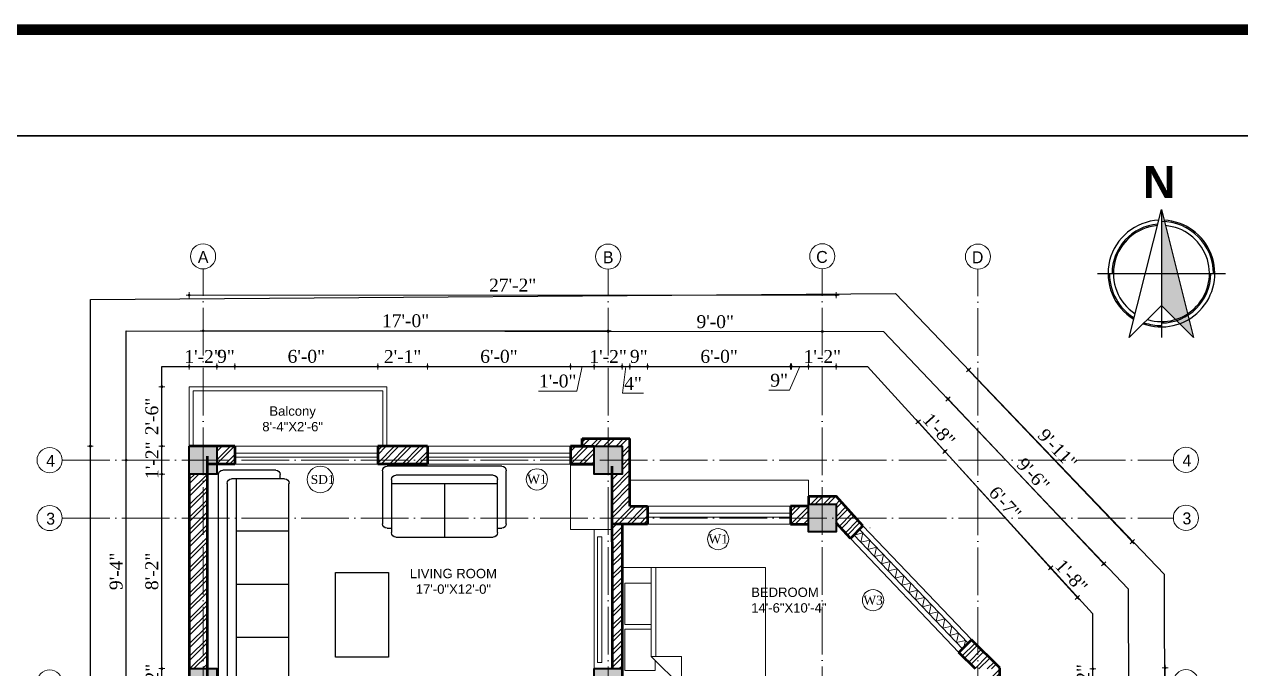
# Model space of a CAD drawing. Header units: inches. Extents: x 5914 to 162157, y -20538 to 282354.
# Drawn here: x 155164 to 155777, y -18717 to -18392 of the extents above; entities that cross this region are included whole.
import ezdxf

# ---------------------------------------------------------------- set-up
doc = ezdxf.new("R2010")
doc.units = ezdxf.units.IN
doc.header["$MEASUREMENT"] = 0
doc.header["$PDMODE"] = 99
doc.linetypes.add('ACAD_ISO04W100', pattern=[30, 24, -3, 0, -3])
for name, color, linetype, lineweight in [('CENTER  LINE RA', 10, 'ACAD_ISO04W100', 20), ('CONC. OUTLINE RA', 150, 'Continuous', 40), ('DOOR-WIN RA', 3, 'Continuous', 20), ('ELE2 RA', 130, 'Continuous', 20), ('Furniture', 22, 'Continuous', 13), ('Hatch', 254, 'Continuous', 9), ('HATCH RA', 8, 'Continuous', 5), ('Outline', 4, 'Continuous', 9), ('Text', 7, 'Continuous', 18), ('TEXTLAYER', 7, 'Continuous', 18), ('WALL RA', 42, 'Continuous', 50)]:
    doc.layers.add(name, color=color, linetype=linetype, lineweight=lineweight)
doc.layers.add('lettring', color=7, linetype='Continuous')
doc.layers.add('THIETBI', color=8, linetype='Continuous')
doc.styles.add('DIM', font='dutch.ttf')
doc.styles.add('SANSSERIFBOLD', font='SASB____.pfb', dxfattribs={"height": 0.3})
doc.styles.get("Standard").update_dxf_attribs({"font": 'arial.ttf'})
doc.styles.add('titles', font='GOTHICB.TTF')
doc.dimstyles.new('Copy of DIM 8', dxfattribs={"dimtxt": 6.5, "dimasz": 1, "dimexe": 6, "dimexo": 18, "dimgap": 1.6875, "dimtad": 1, "dimdec": 0, "dimzin": 3, "dimdsep": 46, "dimlunit": 4, "dimtxsty": 'DIM', "dimblk": 'dot 2', "dimcen": 0.09375, "dimse1": 1, "dimse2": 1, "dimclrd": 1, "dimclre": 1, "dimclrt": 256, "dimadec": 0, "dimazin": 0, "dimtfac": 0.75, "dimtdec": 0, "dimtix": 1, "dimtmove": 1, "dimatfit": 3, "dimldrblk": 'DOT', "dimfxl": 1, "dimtolj": 1, "dimtzin": 0, "dimlwd": 9, "dimlwe": 9, "dimarcsym": 0})
pattern_1 = [(45, (9477.855, -3876.767), (-3.18198052, 3.18198052), []), (45, (9479.976, -3876.767), (-3.18198052, 3.18198052), [])]
pattern_2 = [(45, (9477.855, -3872.767), (-3.18198052, 3.18198052), []), (45, (9479.976, -3872.767), (-3.18198052, 3.18198052), [])]

# ---------------------------------------------------------------- blocks, each defined once
blk = doc.blocks.new('NORTH')
for p, q in [((2672681.02, 794295.14), (2672697.21, 794359.65)), ((2672697.21, 794359.65), (2672697.15, 794295.13)), ((2672697.21, 794359.65), (2672713.28, 794295.11)), ((2672664.92, 794327.42), (2672729.44, 794327.36)), ((2672697.16, 794311.26), (2672681.02, 794295.14)), ((2672713.28, 794295.11), (2672697.16, 794311.26))]:
    blk.add_line(p, q)
for radius, start, end in [(26.89, 92.83186, 238.99107), (26.89, 250.0518, 87.06355), (26.21, 359.9477, 89.9477), (24.87, 94.25059, 179.9477), (24.2, 94.77897, 237.04395), (24.2, 253.07321, 85.11644), (26.21, 179.9477, 238.54361), (24.87, 269.9477, 359.9477), (26.21, 250.74208, 269.9477)]:
    blk.add_arc((2672697.18, 794327.39), radius, start, end)
blk.add_solid([(2672697.21, 794359.65), (2672713.28, 794295.11), (2672697.16, 794311.26)])
at = {"style": 'SANSSERIFBOLD', "width": 1}
blk.add_text('N', height=16.17, dxfattribs=at).set_placement((2672687.93, 794365.36))
blk = doc.blocks.new('COLUMN')
at = {"layer": 'CONC. OUTLINE RA', "transparency": 33554687}
h = blk.add_hatch(color=256, dxfattribs=at)
h.dxf.hatch_style = 1
h.paths.add_polyline_path([(148062.93, -13130.45), (148076.93, -13130.45), (148076.93, -13116.45), (148062.93, -13116.45)])
at = {"layer": 'CONC. OUTLINE RA'}
blk.add_lwpolyline([(148062.93, -13116.45), (148076.93, -13116.45), (148076.93, -13130.45), (148062.93, -13130.45)], close=True, dxfattribs=at)
blk = doc.blocks.new('Bed - Queen')
at = {"linetype": 'Continuous'}
for p, q in [((0, -72.00003), (0, 0)), ((0, 0), (59.99999, 0)), ((59.99999, 0), (59.99999, -72.00003)), ((7.99999, -1.2), (28.79998, -1.2)), ((7.99999, -14.4), (7.99999, -1.2)), ((28.79998, -1.2), (28.79998, -14.4)), ((31.19999, -1.2), (51.99999, -1.2)), ((31.19999, -14.4), (31.19999, -1.2)), ((51.99999, -1.2), (51.99999, -16.4)), ((0, -14.4), (44.8, -14.4)), ((44.8, -16.8), (0, -16.8)), ((59.99999, -29.6), (44.8, -14.4)), ((44.8, -14.4), (44.8, -29.6)), ((51.99999, -16.4), (46.79936, -16.4)), ((44.8, -29.6), (59.99999, -29.6)), ((59.99999, -72.00003), (0, -72.00003))]:
    blk.add_line(p, q, dxfattribs=at)
blk = doc.blocks.new('dot1')
at = {"layer": 'Hatch'}
h = blk.add_hatch(color=256, dxfattribs=at)
edge = h.paths.add_edge_path()
edge.add_arc((0, 0), 1, 0, 360)
for p, q in [((3, 0), (-3, 0)), ((0, 3), (0, -3))]:
    blk.add_line(p, q, dxfattribs=at)
blk.add_circle((0, 0), 1, dxfattribs=at)
blk = doc.blocks.new('dot 2')
at = {"layer": 'Hatch', "xscale": 0.5, "yscale": 0.5, "zscale": 0.5}
blk.add_blockref('dot1', (0, 0), dxfattribs=at)
blk = doc.blocks.new('*D707')
at = {"layer": 'Defpoints', "color": 0, "transparency": 16777216}
for p in [(159193.04, -18564.47), (159179.04, -18604.7), (159193.04, -18604.7)]:
    blk.add_point(p, dxfattribs=at)
at = {"layer": 'lettring', "color": 1, "lineweight": 9, "transparency": 16777216}
for p, q in [((159178.04, -18564.47), (159177.04, -18564.47)), ((159179.04, -18564.47), (159193.04, -18564.47)), ((159194.04, -18564.47), (159195.04, -18564.47))]:
    blk.add_line(p, q, dxfattribs=at)
blk.add_blockref('dot 2', (159179.04, -18564.47), dxfattribs=at)
at = {"layer": 'lettring', "color": 1, "lineweight": 9, "transparency": 16777216, "rotation": 180}
blk.add_blockref('dot 2', (159193.04, -18564.47), dxfattribs=at)
at = {"layer": 'lettring', "transparency": 16777216, "insert": (159186.04, -18559.51), "char_height": 6.5, "attachment_point": 5, "style": 'DIM'}
blk.add_mtext('\\A1;1\'-2"', dxfattribs=at)
blk = doc.blocks.new('_Dot')
at = {"color": 0, "linetype": 'ByBlock', "lineweight": -2}
blk.add_line((-0.5, 0), (-1, 0), dxfattribs=at)
at = {"color": 0, "linetype": 'ByBlock', "const_width": 0.5}
blk.add_lwpolyline([(-0.25, 0, 1), (0.25, 0, 1)], format="xyb", close=True, dxfattribs=at)
blk = doc.blocks.new('*D708')
at = {"layer": 'Defpoints', "color": 0, "transparency": 16777216}
for p in [(159202.04, -18564.47), (159193.04, -18604.7), (159202.04, -18604.7)]:
    blk.add_point(p, dxfattribs=at)
at = {"layer": 'lettring', "color": 1, "lineweight": 9, "transparency": 16777216}
for p, q in [((159192.04, -18564.47), (159191.04, -18564.47)), ((159193.04, -18564.47), (159202.04, -18564.47)), ((159203.04, -18564.47), (159204.04, -18564.47))]:
    blk.add_line(p, q, dxfattribs=at)
blk.add_blockref('dot 2', (159193.04, -18564.47), dxfattribs=at)
at = {"layer": 'lettring', "color": 1, "lineweight": 9, "transparency": 16777216, "rotation": 180}
blk.add_blockref('dot 2', (159202.04, -18564.47), dxfattribs=at)
at = {"layer": 'lettring', "transparency": 16777216, "insert": (159197.54, -18559.47), "char_height": 6.5, "attachment_point": 5, "style": 'DIM'}
blk.add_mtext('\\A1;9"', dxfattribs=at)
blk = doc.blocks.new('*D709')
at = {"layer": 'Defpoints', "color": 0, "transparency": 16777216}
for p in [(159274.04, -18564.47), (159202.04, -18604.7), (159274.04, -18604.7)]:
    blk.add_point(p, dxfattribs=at)
at = {"layer": 'lettring', "color": 1, "lineweight": 9, "transparency": 16777216}
blk.add_line((159203.04, -18564.47), (159273.04, -18564.47), dxfattribs=at)
at = {"layer": 'lettring', "color": 1, "lineweight": 9, "transparency": 16777216, "rotation": 180}
blk.add_blockref('dot 2', (159202.04, -18564.47), dxfattribs=at)
at = {"layer": 'lettring', "color": 1, "lineweight": 9, "transparency": 16777216}
blk.add_blockref('dot 2', (159274.04, -18564.47), dxfattribs=at)
at = {"layer": 'lettring', "transparency": 16777216, "insert": (159238.04, -18559.47), "char_height": 6.5, "attachment_point": 5, "style": 'DIM'}
blk.add_mtext('\\A1;6\'-0"', dxfattribs=at)
blk = doc.blocks.new('*D711')
at = {"layer": 'Defpoints', "color": 0, "transparency": 16777216}
for p in [(159371.08, -18564.47), (159299.08, -18604.7), (159371.08, -18604.7)]:
    blk.add_point(p, dxfattribs=at)
at = {"layer": 'lettring', "color": 1, "lineweight": 9, "transparency": 16777216}
blk.add_line((159300.08, -18564.47), (159370.08, -18564.47), dxfattribs=at)
at = {"layer": 'lettring', "color": 1, "lineweight": 9, "transparency": 16777216, "rotation": 180}
blk.add_blockref('dot 2', (159299.08, -18564.47), dxfattribs=at)
at = {"layer": 'lettring', "color": 1, "lineweight": 9, "transparency": 16777216}
blk.add_blockref('dot 2', (159371.08, -18564.47), dxfattribs=at)
at = {"layer": 'lettring', "transparency": 16777216, "insert": (159335.08, -18559.47), "char_height": 6.5, "attachment_point": 5, "style": 'DIM'}
blk.add_mtext('\\A1;6\'-0"', dxfattribs=at)
blk = doc.blocks.new('nbc')
at = {"layer": 'CENTER  LINE RA', "linetype": 'ACAD_ISO04W100'}
for p, q in [((157544.19, -18980.32), (157544.19, -18515.32)), ((157748.23, -18980.32), (157748.23, -18515.46)), ((157856.14, -18980.29), (157856.14, -18515.29)), ((157934.54, -18980.46), (157934.54, -18515.46)), ((157473.24, -18611.56), (158032.97, -18611.56)), ((157473.24, -18640.7), (158032.97, -18640.7)), ((157473.24, -18723.5), (158032.97, -18723.5)), ((157473.24, -18889.2), (158032.97, -18889.2)), ((158045.65, -18889.2), (158045.65, -18889.2))]:
    blk.add_line(p, q, dxfattribs=at)
at = {"layer": 'Text'}
for centre in [(157544.19, -18508.98), (157544.19, -18508.98), (157544.19, -18508.98), (157748.23, -18509.12), (157748.23, -18509.12), (157748.23, -18509.12), (157856.14, -18508.94), (157856.14, -18508.94), (157856.14, -18508.94), (157934.54, -18509.12), (157934.54, -18509.12), (157934.54, -18509.12), (157466.9, -18611.56), (157466.89, -18611.56), (157466.9, -18611.56), (158039.31, -18611.43), (158039.31, -18611.43), (158039.31, -18611.43), (157466.9, -18640.7), (157466.89, -18640.7), (157466.9, -18640.7), (158039.31, -18640.57), (158039.31, -18640.57), (158039.31, -18640.57), (157466.9, -18723.5), (157466.89, -18723.5), (157466.9, -18723.5), (158039.31, -18723.37), (158039.31, -18723.37), (158039.31, -18723.37), (157466.9, -18889.2), (157466.89, -18889.2), (157466.9, -18889.2), (158039.31, -18889.07), (158039.31, -18889.07), (158039.31, -18889.07), (157544.19, -18986.67), (157544.19, -18986.67), (157544.19, -18986.67), (157748.23, -18986.67), (157748.23, -18986.67), (157748.23, -18986.67), (157856.14, -18986.64), (157856.14, -18986.64), (157856.14, -18986.64), (157934.54, -18986.81), (157934.54, -18986.81), (157934.54, -18986.81)]:
    blk.add_circle(centre, 6.34, dxfattribs=at)
at = {"layer": 'Text', "char_height": 6, "width": 68.6783, "attachment_point": 3, "rotation": 0.00351, "style": 'titles'}
for s, insert in [('{\\fStylus BT|b0|i0|c0|p34;A}', (157546.91, -18506.3)), ('{\\fStylus BT|b0|i0|c0|p34;B}', (157750.95, -18506.44)), ('{\\fStylus BT|b0|i0|c0|p34;C}', (157858.86, -18506.27)), ('{\\fStylus BT|b0|i0|c0|p34;D}', (157937.27, -18506.44)), ('{\\fStylus BT|b0|i0|c0|p34;4}', (157469.62, -18608.89)), ('{\\fStylus BT|b0|i0|c0|p34;4}', (158042.03, -18608.75)), ('{\\fStylus BT|b0|i0|c0|p34;3}', (157469.62, -18638.03)), ('{\\fStylus BT|b0|i0|c0|p34;3}', (158042.03, -18637.89)), ('{\\fStylus BT|b0|i0|c0|p34;2}', (157469.62, -18720.82)), ('{\\fStylus BT|b0|i0|c0|p34;2}', (158042.03, -18720.69)), ('{\\fStylus BT|b0|i0|c0|p34;1}', (157466.85, -18886.48)), ('{\\fStylus BT|b0|i0|c0|p34;1}', (158039.38, -18886.26)), ('{\\fStylus BT|b0|i0|c0|p34;A}', (157546.91, -18983.99)), ('{\\fStylus BT|b0|i0|c0|p34;B}', (157750.95, -18983.99)), ('{\\fStylus BT|b0|i0|c0|p34;C}', (157858.86, -18983.96)), ('{\\fStylus BT|b0|i0|c0|p34;D}', (157937.26, -18984.13))]:
    blk.add_mtext(s, dxfattribs=dict(at, insert=insert))
blk = doc.blocks.new('*D712')
at = {"layer": 'Defpoints', "color": 0, "transparency": 16777216}
for p in [(159383.08, -18564.47), (159371.08, -18604.7), (159383.08, -18604.7)]:
    blk.add_point(p, dxfattribs=at)
at = {"layer": 'lettring', "color": 1, "lineweight": 9, "transparency": 16777216}
for p, q in [((159372.08, -18564.47), (159382.08, -18564.47)), ((159377.08, -18564.47), (159374.3, -18576.91)), ((159374.3, -18576.91), (159355.08, -18576.91))]:
    blk.add_line(p, q, dxfattribs=at)
at = {"layer": 'lettring', "color": 1, "lineweight": 9, "transparency": 16777216, "rotation": 180}
blk.add_blockref('dot 2', (159371.08, -18564.47), dxfattribs=at)
at = {"layer": 'lettring', "color": 1, "lineweight": 9, "transparency": 16777216}
blk.add_blockref('dot 2', (159383.08, -18564.47), dxfattribs=at)
at = {"layer": 'lettring', "transparency": 16777216, "insert": (159364.69, -18571.88), "char_height": 6.5, "attachment_point": 5, "style": 'DIM'}
blk.add_mtext('\\A1;1\'-0"', dxfattribs=at)
blk = doc.blocks.new('*D713')
at = {"layer": 'Defpoints', "color": 0, "transparency": 16777216}
for p in [(159397.08, -18564.47), (159383.08, -18604.7), (159397.08, -18604.69)]:
    blk.add_point(p, dxfattribs=at)
at = {"layer": 'lettring', "color": 1, "lineweight": 9, "transparency": 16777216}
for p, q in [((159382.08, -18564.47), (159381.08, -18564.47)), ((159383.08, -18564.47), (159397.08, -18564.47)), ((159398.08, -18564.47), (159399.08, -18564.47))]:
    blk.add_line(p, q, dxfattribs=at)
blk.add_blockref('dot 2', (159383.08, -18564.47), dxfattribs=at)
at = {"layer": 'lettring', "color": 1, "lineweight": 9, "transparency": 16777216, "rotation": 180}
blk.add_blockref('dot 2', (159397.08, -18564.47), dxfattribs=at)
at = {"layer": 'lettring', "transparency": 16777216, "insert": (159390.08, -18559.51), "char_height": 6.5, "attachment_point": 5, "style": 'DIM'}
blk.add_mtext('\\A1;1\'-2"', dxfattribs=at)
blk = doc.blocks.new('*D714')
at = {"layer": 'Defpoints', "color": 0, "transparency": 16777216}
for p in [(159401.08, -18564.47), (159401.08, -18600.86), (159397.08, -18604.69)]:
    blk.add_point(p, dxfattribs=at)
at = {"layer": 'lettring', "color": 1, "lineweight": 9, "transparency": 16777216}
for p, q in [((159396.08, -18564.47), (159395.08, -18564.47)), ((159397.08, -18564.47), (159401.08, -18564.47)), ((159397.08, -18564.47), (159401.08, -18564.47)), ((159399.08, -18564.47), (159397.39, -18577.97)), ((159402.08, -18564.47), (159403.08, -18564.47)), ((159397.39, -18577.97), (159407.86, -18577.97))]:
    blk.add_line(p, q, dxfattribs=at)
blk.add_blockref('dot 2', (159397.08, -18564.47), dxfattribs=at)
at = {"layer": 'lettring', "color": 1, "lineweight": 9, "transparency": 16777216, "rotation": 180}
blk.add_blockref('dot 2', (159401.08, -18564.47), dxfattribs=at)
at = {"layer": 'lettring', "transparency": 16777216, "insert": (159402.62, -18573.03), "char_height": 6.5, "attachment_point": 5, "style": 'DIM'}
blk.add_mtext('\\A1;4"', dxfattribs=at)
blk = doc.blocks.new('*D715')
at = {"layer": 'Defpoints', "color": 0, "transparency": 16777216}
for p in [(159409.99, -18564.47), (159401.08, -18600.86), (159409.99, -18634.84)]:
    blk.add_point(p, dxfattribs=at)
at = {"layer": 'lettring', "color": 1, "lineweight": 9, "transparency": 16777216}
for p, q in [((159400.08, -18564.47), (159399.08, -18564.47)), ((159401.08, -18564.47), (159409.99, -18564.47)), ((159410.99, -18564.47), (159411.99, -18564.47))]:
    blk.add_line(p, q, dxfattribs=at)
blk.add_blockref('dot 2', (159401.08, -18564.47), dxfattribs=at)
at = {"layer": 'lettring', "color": 1, "lineweight": 9, "transparency": 16777216, "rotation": 180}
blk.add_blockref('dot 2', (159409.99, -18564.47), dxfattribs=at)
at = {"layer": 'lettring', "transparency": 16777216, "insert": (159405.53, -18559.47), "char_height": 6.5, "attachment_point": 5, "style": 'DIM'}
blk.add_mtext('\\A1;9"', dxfattribs=at)
blk = doc.blocks.new('*D864')
at = {"layer": 'Defpoints', "color": 0, "transparency": 16777216}
for p in [(159481.99, -18564.47), (159409.99, -18634.84), (159481.99, -18634.84)]:
    blk.add_point(p, dxfattribs=at)
at = {"layer": 'lettring', "color": 1, "lineweight": 9, "transparency": 16777216}
blk.add_line((159410.99, -18564.47), (159480.99, -18564.47), dxfattribs=at)
at = {"layer": 'lettring', "color": 1, "lineweight": 9, "transparency": 16777216, "rotation": 180}
blk.add_blockref('dot 2', (159409.99, -18564.47), dxfattribs=at)
at = {"layer": 'lettring', "color": 1, "lineweight": 9, "transparency": 16777216}
blk.add_blockref('dot 2', (159481.99, -18564.47), dxfattribs=at)
at = {"layer": 'lettring', "transparency": 16777216, "insert": (159445.99, -18559.47), "char_height": 6.5, "attachment_point": 5, "style": 'DIM'}
blk.add_mtext('\\A1;6\'-0"', dxfattribs=at)
blk = doc.blocks.new('*D860')
at = {"layer": 'Defpoints', "color": 0, "transparency": 16777216}
for p in [(159490.99, -18564.55), (159482.49, -18635.95), (159490.99, -18634.92)]:
    blk.add_point(p, dxfattribs=at)
at = {"layer": 'lettring', "color": 1, "lineweight": 9, "transparency": 16777216}
for p, q in [((159486.74, -18564.55), (159481.43, -18576.49)), ((159483.49, -18564.55), (159489.99, -18564.55)), ((159481.43, -18576.49), (159471.08, -18576.49))]:
    blk.add_line(p, q, dxfattribs=at)
at = {"layer": 'lettring', "color": 1, "lineweight": 9, "transparency": 16777216, "rotation": 180}
blk.add_blockref('dot 2', (159482.49, -18564.55), dxfattribs=at)
at = {"layer": 'lettring', "color": 1, "lineweight": 9, "transparency": 16777216}
blk.add_blockref('dot 2', (159490.99, -18564.55), dxfattribs=at)
at = {"layer": 'lettring', "transparency": 16777216, "insert": (159476.25, -18571.49), "char_height": 6.5, "attachment_point": 5, "style": 'DIM'}
blk.add_mtext('\\A1;9"', dxfattribs=at)
blk = doc.blocks.new('*D716')
at = {"layer": 'Defpoints', "color": 0, "transparency": 16777216}
for p in [(159504.99, -18564.47), (159490.99, -18633.81), (159504.99, -18633.81)]:
    blk.add_point(p, dxfattribs=at)
at = {"layer": 'lettring', "color": 1, "lineweight": 9, "transparency": 16777216}
for p, q in [((159489.99, -18564.47), (159488.99, -18564.47)), ((159490.99, -18564.47), (159504.99, -18564.47)), ((159505.99, -18564.47), (159506.99, -18564.47))]:
    blk.add_line(p, q, dxfattribs=at)
blk.add_blockref('dot 2', (159490.99, -18564.47), dxfattribs=at)
at = {"layer": 'lettring', "color": 1, "lineweight": 9, "transparency": 16777216, "rotation": 180}
blk.add_blockref('dot 2', (159504.99, -18564.47), dxfattribs=at)
at = {"layer": 'lettring', "transparency": 16777216, "insert": (159497.99, -18559.51), "char_height": 6.5, "attachment_point": 5, "style": 'DIM'}
blk.add_mtext('\\A1;1\'-2"', dxfattribs=at)
blk = doc.blocks.new('*D865')
at = {"layer": 'Defpoints', "color": 0, "transparency": 16777216}
for p in [(159390.08, -18546.57), (159186.04, -18611.67), (159390.08, -18611.67)]:
    blk.add_point(p, dxfattribs=at)
at = {"layer": 'lettring', "color": 1, "lineweight": 9, "transparency": 16777216}
blk.add_line((159187.04, -18546.57), (159389.08, -18546.57), dxfattribs=at)
at = {"layer": 'lettring', "color": 1, "lineweight": 9, "transparency": 16777216, "rotation": 180}
blk.add_blockref('dot 2', (159186.04, -18546.57), dxfattribs=at)
at = {"layer": 'lettring', "color": 1, "lineweight": 9, "transparency": 16777216}
blk.add_blockref('dot 2', (159390.08, -18546.57), dxfattribs=at)
at = {"layer": 'lettring', "transparency": 16777216, "insert": (159288.06, -18541.55), "char_height": 6.5, "attachment_point": 5, "style": 'DIM'}
blk.add_mtext('\\A1;17\'-0"', dxfattribs=at)
blk = doc.blocks.new('*D717')
at = {"layer": 'Defpoints', "color": 0, "transparency": 16777216}
for p in [(159179.04, -18528.57), (159179.04, -18629.81), (159504.99, -18629.81)]:
    blk.add_point(p, dxfattribs=at)
at = {"layer": 'lettring', "color": 1, "lineweight": 9, "transparency": 16777216}
blk.add_line((159503.99, -18528.57), (159180.04, -18528.57), dxfattribs=at)
at = {"layer": 'lettring', "color": 1, "lineweight": 9, "transparency": 16777216, "rotation": 180}
blk.add_blockref('dot 2', (159179.04, -18528.57), dxfattribs=at)
at = {"layer": 'lettring', "color": 1, "lineweight": 9, "transparency": 16777216}
blk.add_blockref('dot 2', (159504.99, -18528.57), dxfattribs=at)
at = {"layer": 'lettring', "transparency": 16777216, "insert": (159342.01, -18523.57), "char_height": 6.5, "attachment_point": 5, "style": 'DIM'}
blk.add_mtext('\\A1;27\'-2"', dxfattribs=at)
blk = doc.blocks.new('*D718')
at = {"layer": 'Defpoints', "color": 0, "transparency": 16777216}
for p in [(159559.77, -18607.25), (159504.99, -18629.81), (159518.47, -18644.69)]:
    blk.add_point(p, dxfattribs=at)
at = {"layer": 'lettring', "color": 1, "lineweight": 9, "transparency": 16777216}
blk.add_line((159546.96, -18593.12), (159559.1, -18606.51), dxfattribs=at)
for p, rotation in [((159546.29, -18592.38), 132.1864130541454), ((159559.77, -18607.25), 312.1864130541455)]:
    blk.add_blockref('dot 2', p, dxfattribs=dict(at, rotation=rotation))
at = {"layer": 'lettring', "transparency": 16777216, "insert": (159556.76, -18596.44), "char_height": 6.5, "attachment_point": 5, "rotation": 312.18641, "style": 'DIM'}
blk.add_mtext('\\A1;1\'-8"', dxfattribs=at)
blk = doc.blocks.new('*D719')
at = {"layer": 'Defpoints', "color": 0, "transparency": 16777216}
for p in [(159518.47, -18644.69), (159612.98, -18665.96), (159573.09, -18702.12)]:
    blk.add_point(p, dxfattribs=at)
at = {"layer": 'lettring', "color": 1, "lineweight": 9, "transparency": 16777216}
blk.add_line((159560.44, -18607.99), (159612.31, -18665.22), dxfattribs=at)
for p, rotation in [((159559.77, -18607.25), 132.1864130541455), ((159612.98, -18665.96), 312.1864130541455)]:
    blk.add_blockref('dot 2', p, dxfattribs=dict(at, rotation=rotation))
at = {"layer": 'lettring', "transparency": 16777216, "insert": (159590.08, -18633.25), "char_height": 6.5, "attachment_point": 5, "rotation": 312.18641, "style": 'DIM'}
blk.add_mtext('\\A1;6\'-7"', dxfattribs=at)
blk = doc.blocks.new('*D720')
at = {"layer": 'Defpoints', "color": 0, "transparency": 16777216}
for p in [(159626.48, -18680.86), (159573.09, -18702.12), (159587.39, -18716.28)]:
    blk.add_point(p, dxfattribs=at)
at = {"layer": 'lettring', "color": 1, "lineweight": 9, "transparency": 16777216}
blk.add_line((159613.65, -18666.7), (159625.81, -18680.12), dxfattribs=at)
for p, rotation in [((159612.98, -18665.96), 132.1864130541455), ((159626.48, -18680.86), 312.1864130541455)]:
    blk.add_blockref('dot 2', p, dxfattribs=dict(at, rotation=rotation))
at = {"layer": 'lettring', "transparency": 16777216, "insert": (159623.46, -18670.03), "char_height": 6.5, "attachment_point": 5, "rotation": 312.18641, "style": 'DIM'}
blk.add_mtext('\\A1;1\'-8"', dxfattribs=at)
blk = doc.blocks.new('*D721')
at = {"layer": 'Defpoints', "color": 0, "transparency": 16777216}
for p in [(159497.99, -18640.81), (159639.78, -18663.87), (159576.39, -18723.78)]:
    blk.add_point(p, dxfattribs=at)
at = {"layer": 'lettring', "color": 1, "lineweight": 9, "transparency": 16777216}
blk.add_line((159562.06, -18581.63), (159639.1, -18663.15), dxfattribs=at)
for p, rotation in [((159561.38, -18580.9), 133.3803071193786), ((159639.78, -18663.87), 313.3803071193786)]:
    blk.add_blockref('dot 2', p, dxfattribs=dict(at, rotation=rotation))
at = {"layer": 'lettring', "transparency": 16777216, "insert": (159604.22, -18618.95), "char_height": 6.5, "attachment_point": 5, "rotation": 313.38031, "style": 'DIM'}
blk.add_mtext('\\A1;9\'-6"', dxfattribs=at)
blk = doc.blocks.new('*D861')
at = {"layer": 'Defpoints', "color": 0, "transparency": 16777216}
for p in [(159504.99, -18629.81), (159654.09, -18652.73), (159587.39, -18716.28)]:
    blk.add_point(p, dxfattribs=at)
at = {"layer": 'lettring', "color": 1, "lineweight": 9, "transparency": 16777216}
blk.add_line((159572.37, -18566.98), (159653.4, -18652.01), dxfattribs=at)
for p, rotation in [((159571.68, -18566.25), 133.6193802192324), ((159654.09, -18652.73), 313.6193802192324)]:
    blk.add_blockref('dot 2', p, dxfattribs=dict(at, rotation=rotation))
at = {"layer": 'lettring', "transparency": 16777216, "insert": (159616.52, -18606.03), "char_height": 6.5, "attachment_point": 5, "rotation": 313.61938, "style": 'DIM'}
blk.add_mtext('\\A1;9\'-11"', dxfattribs=at)
blk = doc.blocks.new('*D722')
at = {"layer": 'Defpoints', "color": 0, "transparency": 16777216}
for p in [(159583.39, -18716.78), (159583.39, -18730.78), (159634.28, -18730.78)]:
    blk.add_point(p, dxfattribs=at)
at = {"layer": 'lettring', "color": 1, "lineweight": 9, "transparency": 16777216}
for p, q in [((159634.28, -18715.78), (159634.28, -18714.78)), ((159634.28, -18716.78), (159634.28, -18730.78)), ((159634.28, -18731.78), (159634.28, -18732.78))]:
    blk.add_line(p, q, dxfattribs=at)
for p, rotation in [((159634.28, -18716.78), 270), ((159634.28, -18730.78), 90)]:
    blk.add_blockref('dot 2', p, dxfattribs=dict(at, rotation=rotation))
at = {"layer": 'lettring', "transparency": 16777216, "insert": (159629.32, -18723.78), "char_height": 6.5, "attachment_point": 5, "rotation": 90, "style": 'DIM'}
blk.add_mtext('\\A1;1\'-2"', dxfattribs=at)
blk = doc.blocks.new('*D730')
at = {"layer": 'Defpoints', "color": 0, "transparency": 16777216}
for p in [(159587.39, -18716.28), (159587.39, -18896.35), (159670.73, -18896.35)]:
    blk.add_point(p, dxfattribs=at)
at = {"layer": 'lettring', "color": 1, "lineweight": 9, "transparency": 16777216}
blk.add_line((159670.73, -18717.28), (159670.73, -18895.35), dxfattribs=at)
for p, rotation in [((159670.73, -18716.28), 90), ((159670.73, -18896.35), 270)]:
    blk.add_blockref('dot 2', p, dxfattribs=dict(at, rotation=rotation))
at = {"layer": 'lettring', "transparency": 16777216, "insert": (159665.66, -18806.32), "char_height": 6.5, "attachment_point": 5, "rotation": 90, "style": 'DIM'}
blk.add_mtext('\\A1;15\'-0"', dxfattribs=at)
blk = doc.blocks.new('*D867')
at = {"layer": 'Defpoints', "color": 0, "transparency": 16777216}
for p in [(159201.25, -18574.7), (159165.25, -18604.7), (159201.25, -18604.7)]:
    blk.add_point(p, dxfattribs=at)
at = {"layer": 'lettring', "color": 1, "lineweight": 9, "transparency": 16777216}
blk.add_line((159165.25, -18575.7), (159165.25, -18603.7), dxfattribs=at)
for p, rotation in [((159165.25, -18574.7), 90), ((159165.25, -18604.7), 270)]:
    blk.add_blockref('dot 2', p, dxfattribs=dict(at, rotation=rotation))
at = {"layer": 'lettring', "transparency": 16777216, "insert": (159160.25, -18589.7), "char_height": 6.5, "attachment_point": 5, "rotation": 90, "style": 'DIM'}
blk.add_mtext('\\A1;2\'-6"', dxfattribs=at)
blk = doc.blocks.new('*D868')
at = {"layer": 'Defpoints', "color": 0, "transparency": 16777216}
for p in [(159201.25, -18604.7), (159165.25, -18618.7), (159201.25, -18618.7)]:
    blk.add_point(p, dxfattribs=at)
at = {"layer": 'lettring', "color": 1, "lineweight": 9, "transparency": 16777216}
for p, q in [((159165.25, -18603.7), (159165.25, -18602.7)), ((159165.25, -18604.7), (159165.25, -18618.7)), ((159165.25, -18619.7), (159165.25, -18620.7))]:
    blk.add_line(p, q, dxfattribs=at)
for p, rotation in [((159165.25, -18604.7), 270), ((159165.25, -18618.7), 90)]:
    blk.add_blockref('dot 2', p, dxfattribs=dict(at, rotation=rotation))
at = {"layer": 'lettring', "transparency": 16777216, "insert": (159160.29, -18611.7), "char_height": 6.5, "attachment_point": 5, "rotation": 90, "style": 'DIM'}
blk.add_mtext('\\A1;1\'-2"', dxfattribs=at)
blk = doc.blocks.new('*D869')
at = {"layer": 'Defpoints', "color": 0, "transparency": 16777216}
for p in [(159201.25, -18618.7), (159165.25, -18716.64), (159201.25, -18716.64)]:
    blk.add_point(p, dxfattribs=at)
at = {"layer": 'lettring', "color": 1, "lineweight": 9, "transparency": 16777216}
blk.add_line((159165.25, -18619.7), (159165.25, -18715.64), dxfattribs=at)
for p, rotation in [((159165.25, -18618.7), 90), ((159165.25, -18716.64), 270)]:
    blk.add_blockref('dot 2', p, dxfattribs=dict(at, rotation=rotation))
at = {"layer": 'lettring', "transparency": 16777216, "insert": (159160.24, -18667.67), "char_height": 6.5, "attachment_point": 5, "rotation": 90, "style": 'DIM'}
blk.add_mtext('\\A1;8\'-2"', dxfattribs=at)
blk = doc.blocks.new('*D870')
at = {"layer": 'Defpoints', "color": 0, "transparency": 16777216}
for p in [(159201.25, -18716.64), (159165.25, -18730.64), (159201.25, -18730.64)]:
    blk.add_point(p, dxfattribs=at)
at = {"layer": 'lettring', "color": 1, "lineweight": 9, "transparency": 16777216}
for p, q in [((159165.25, -18715.64), (159165.25, -18714.64)), ((159165.25, -18716.64), (159165.25, -18730.64)), ((159165.25, -18731.64), (159165.25, -18732.64))]:
    blk.add_line(p, q, dxfattribs=at)
for p, rotation in [((159165.25, -18716.64), 270), ((159165.25, -18730.64), 90)]:
    blk.add_blockref('dot 2', p, dxfattribs=dict(at, rotation=rotation))
at = {"layer": 'lettring', "transparency": 16777216, "insert": (159160.29, -18723.64), "char_height": 6.5, "attachment_point": 5, "rotation": 90, "style": 'DIM'}
blk.add_mtext('\\A1;1\'-2"', dxfattribs=at)
blk = doc.blocks.new('*D874')
at = {"layer": 'Defpoints', "color": 0, "transparency": 16777216}
for p in [(159147.25, -18611.67), (159208.25, -18611.67), (159208.25, -18723.64)]:
    blk.add_point(p, dxfattribs=at)
at = {"layer": 'lettring', "color": 1, "lineweight": 9, "transparency": 16777216}
blk.add_line((159147.25, -18722.64), (159147.25, -18612.67), dxfattribs=at)
for p, rotation in [((159147.25, -18611.67), 89.99950363250443), ((159147.25, -18723.64), 269.9995036325044)]:
    blk.add_blockref('dot 2', p, dxfattribs=dict(at, rotation=rotation))
at = {"layer": 'lettring', "transparency": 16777216, "insert": (159142.25, -18667.65), "char_height": 6.5, "attachment_point": 5, "rotation": 89.9995, "style": 'DIM'}
blk.add_mtext('\\A1;9\'-4"', dxfattribs=at)
blk = doc.blocks.new('*D862')
at = {"layer": 'Defpoints', "color": 0, "transparency": 16777216}
for p in [(159201.25, -18604.7), (159129.25, -18896.34), (159201.25, -18896.34)]:
    blk.add_point(p, dxfattribs=at)
at = {"layer": 'lettring', "color": 1, "lineweight": 9, "transparency": 16777216}
blk.add_line((159129.25, -18605.7), (159129.25, -18895.34), dxfattribs=at)
for p, rotation in [((159129.25, -18604.7), 90), ((159129.25, -18896.34), 270)]:
    blk.add_blockref('dot 2', p, dxfattribs=dict(at, rotation=rotation))
at = {"layer": 'lettring', "transparency": 16777216, "insert": (159124.31, -18750.52), "char_height": 6.5, "attachment_point": 5, "rotation": 90, "style": 'DIM'}
blk.add_mtext('\\A1;24\'-4"', dxfattribs=at)
blk = doc.blocks.new('ghe 1600')
for p, q in [((-778.75, 166.875), (-778.75, 834.375)), ((-723.125, 890), (723.125, 890)), ((-611.875, 778.75), (611.875, 778.75)), ((778.75, 834.375), (778.75, 166.875)), ((-667.5, 55.625), (-667.5, 723.125)), ((-667.5, 667.5), (667.5, 667.5)), ((0, 667.5), (0, 0)), ((667.5, 723.125), (667.5, 55.625)), ((-667.5, 111.25), (-723.125, 111.25)), ((611.875, 0), (-611.875, 0)), ((723.125, 111.25), (667.5, 111.25))]:
    blk.add_line(p, q)
for centre, start, end in [((-723.125, 834.375), 90, 180), ((-611.875, 723.125), 90, 180), ((611.875, 723.125), 0, 90), ((723.125, 834.375), 0, 90), ((-723.125, 166.875), 180, 270), ((723.125, 166.875), 270, 0), ((-611.875, 55.625), 180, 270), ((611.875, 55.625), 270, 0)]:
    blk.add_arc(centre, 55.625, start, end)
blk = doc.blocks.new('sofa 2200')
for p, q in [((-2740, 151), (-2740, 818)), ((-2684, 874), (72, 874)), ((128, 818), (128, 151)), ((-2629, 39), (-2629, 707)), ((-2629, 651), (16, 651)), ((-2573, 762), (-39, 762)), ((-1974, 651), (-1974, -16)), ((-1306, 651), (-1306, -16)), ((-639, 651), (-639, -16)), ((16, 707), (16, 39)), ((-2629, 95), (-2684, 95)), ((72, 95), (16, 95)), ((-39, -16), (-2573, -16))]:
    blk.add_line(p, q)
for centre, start, end in [((-2684, 818), 90, 180), ((72, 818), 0, 90), ((-2573, 707), 90, 180), ((-39, 707), 0, 90), ((-2684, 151), 180, 270), ((-2573, 39), 180, 270), ((-39, 39), 270, 0), ((72, 151), 270, 0)]:
    blk.add_arc(centre, 55.6, start, end)
blk = doc.blocks.new('JFL')
at = {"layer": 'HATCH RA'}
h = blk.add_hatch(dxfattribs=at)
h.set_pattern_fill('ANSI32', color=256, scale=12)
h.paths.add_polyline_path([(159401.08, -18634.84), (159401.08, -18600.86), (159377.08, -18600.84), (159377.08, -18604.7), (159383.08, -18604.7), (159383.08, -18604.69), (159397.08, -18604.69), (159397.08, -18618.69), (159392.08, -18618.69), (159392.08, -18643.84), (159409.99, -18643.84), (159409.99, -18634.84)])
h = blk.add_hatch(dxfattribs=at)
h.set_pattern_fill('ANSI32', color=256, scale=12)
h.set_pattern_definition(pattern_1)
h.paths.add_polyline_path([(159193.04, -18604.7), (159193.04, -18613.7), (159202.04, -18613.7), (159202.04, -18604.7)])
h = blk.add_hatch(dxfattribs=at)
h.set_pattern_fill('ANSI32', color=256, scale=12)
h.set_pattern_definition(pattern_1)
h.paths.add_polyline_path([(159299.08, -18613.7), (159299.08, -18604.7), (159274.04, -18604.7), (159274.04, -18613.7)])
h = blk.add_hatch(dxfattribs=at)
h.set_pattern_fill('ANSI32', color=256, scale=12)
h.set_pattern_definition(pattern_1)
h.paths.add_polyline_path([(159371.08, -18604.7), (159371.08, -18613.7), (159383.08, -18613.7), (159383.08, -18604.7), (159377.08, -18604.7), (159377.08, -18604.7)])
h = blk.add_hatch(dxfattribs=at)
h.set_pattern_fill('ANSI32', color=256, scale=12)
h.set_pattern_definition(pattern_2)
h.paths.add_polyline_path([(159188.04, -18618.7), (159179.04, -18618.7), (159179.04, -18716.64), (159188.04, -18716.64)])
h = blk.add_hatch(dxfattribs=at)
h.set_pattern_fill('ANSI32', color=256, scale=12)
h.paths.add_polyline_path([(159512.21, -18651.18), (159518.47, -18644.69), (159504.99, -18629.81), (159490.99, -18629.81), (159490.99, -18633.81), (159504.99, -18633.81), (159504.99, -18643.21)])
h = blk.add_hatch(dxfattribs=at)
h.set_pattern_fill('ANSI32', color=256, scale=12)
h.paths.add_polyline_path([(159490.99, -18643.84), (159490.99, -18634.84), (159481.99, -18634.84), (159481.99, -18643.84)])
h = blk.add_hatch(dxfattribs=at)
h.set_pattern_fill('ANSI32', color=256, scale=12)
h.set_pattern_definition(pattern_2)
h.paths.add_polyline_path([(159397.08, -18643.84), (159392.08, -18643.84), (159392.08, -18716.64), (159397.08, -18716.64)])
h = blk.add_hatch(dxfattribs=at)
h.set_pattern_fill('ANSI32', color=256, scale=12)
h.paths.add_polyline_path([(159573.09, -18702.12), (159566.75, -18708.51), (159575.1, -18716.78), (159583.39, -18716.78), (159583.39, -18730.78), (159583.39, -18730.79), (159587.39, -18730.79), (159587.39, -18716.28)])
for q in [(159401.08, -18621.81), (159490.99, -18633.81)]:
    blk.add_line((159490.99, -18621.81), q)
at = {"layer": 'Defpoints'}
for points in [[(159129.25, -18530.75), (159534.79, -18527.75), (159670.12, -18669.01), (159670.93, -18968.87), (159129.25, -18970.29)], [(159147.25, -18546.57), (159528.82, -18546.97), (159652.14, -18676.39), (159652.88, -18950.85), (159147.25, -18950.13)], [(159165.25, -18564.57), (159520.82, -18564.54), (159634.17, -18688.93), (159634.33, -18932.18), (159165.25, -18932.16)]]:
    blk.add_lwpolyline(points, close=True, dxfattribs=at)
at = {"layer": 'DOOR-WIN RA'}
for p, q in [((159202.04, -18604.7), (159274.04, -18604.7)), ((159202.04, -18608.2), (159274.04, -18608.2)), ((159299.08, -18604.7), (159371.08, -18604.7)), ((159299.08, -18608.2), (159371.08, -18608.2)), ((159202.04, -18610.2), (159274.04, -18610.2)), ((159202.04, -18613.7), (159274.04, -18613.7)), ((159299.08, -18610.2), (159371.08, -18610.2)), ((159299.08, -18613.7), (159371.08, -18613.7)), ((159409.99, -18634.84), (159481.99, -18634.84)), ((159409.99, -18638.34), (159481.99, -18638.34)), ((159409.99, -18640.34), (159481.99, -18640.34)), ((159409.99, -18643.84), (159481.99, -18643.84)), ((159518.47, -18644.69), (159573.16, -18702.04)), ((159522, -18645.79), (159522.04, -18645.78)), ((159566.83, -18708.43), (159512.22, -18651.17)), ((159513.9, -18649.31), (159568.55, -18706.62)), ((159513.96, -18649.37), (159518.44, -18648.28)), ((159516.79, -18646.55), (159571.44, -18703.86)), ((159518.44, -18648.28), (159517.4, -18652.98)), ((159517.4, -18652.98), (159521.89, -18651.89)), ((159521.89, -18651.89), (159520.84, -18656.59)), ((159520.84, -18656.59), (159525.33, -18655.5)), ((159525.33, -18655.5), (159524.28, -18660.2)), ((159524.28, -18660.2), (159528.77, -18659.11)), ((159528.77, -18659.11), (159527.73, -18663.81)), ((159527.73, -18663.81), (159532.22, -18662.72)), ((159532.22, -18662.72), (159531.17, -18667.42)), ((159531.17, -18667.42), (159535.66, -18666.33)), ((159535.66, -18666.33), (159534.61, -18671.03)), ((159534.61, -18671.03), (159539.1, -18669.94)), ((159539.1, -18669.94), (159538.06, -18674.64)), ((159538.06, -18674.64), (159542.54, -18673.55)), ((159542.54, -18673.55), (159541.5, -18678.25)), ((159541.5, -18678.25), (159545.99, -18677.16)), ((159545.99, -18677.16), (159544.94, -18681.86)), ((159544.94, -18681.86), (159549.43, -18680.77)), ((159549.43, -18680.77), (159548.39, -18685.47)), ((159548.39, -18685.47), (159552.87, -18684.38)), ((159552.87, -18684.38), (159551.83, -18689.08)), ((159551.83, -18689.08), (159556.32, -18687.99)), ((159556.32, -18687.99), (159555.27, -18692.69)), ((159555.27, -18692.69), (159559.76, -18691.6)), ((159559.76, -18691.6), (159558.71, -18696.3)), ((159558.71, -18696.3), (159563.2, -18695.21)), ((159563.2, -18695.21), (159562.16, -18699.92)), ((159562.16, -18699.92), (159566.64, -18698.83)), ((159566.64, -18698.83), (159565.6, -18703.53)), ((159565.6, -18703.53), (159570.09, -18702.44)), ((159570.09, -18702.44), (159569.31, -18705.93))]:
    blk.add_line(p, q, dxfattribs=at)
at = {"layer": 'ELE2 RA'}
for p, q in [((159179.04, -18574.7), (159278.67, -18574.7)), ((159179.04, -18574.7), (159179.04, -18604.7)), ((159181.04, -18576.7), (159276.67, -18576.7)), ((159181.04, -18576.7), (159181.04, -18604.7)), ((159276.67, -18576.7), (159276.67, -18604.7)), ((159278.67, -18574.7), (159278.67, -18604.7))]:
    blk.add_line(p, q, dxfattribs=at)
at = {"layer": 'Furniture'}
blk.add_lwpolyline([(159384.69, -18650.29), (159386.93, -18650.29), (159386.93, -18713.55), (159384.69, -18713.55)], close=True, dxfattribs=at)
at = {"layer": 'HATCH RA'}
for p, q in [((159371.08, -18613.7), (159371.08, -18646.62)), ((159371.08, -18646.62), (159392.08, -18646.62)), ((159383.08, -18716.64), (159383.08, -18646.62))]:
    blk.add_line(p, q, dxfattribs=at)
at = {"layer": 'TEXTLAYER'}
for centre, radius in [((159245.1, -18621.39), 6.66), ((159354.2, -18621.39), 5.36), ((159445.51, -18651.45), 5.36), ((159523.54, -18682.17), 5.36)]:
    blk.add_circle(centre, radius, dxfattribs=at)
at = {"layer": 'THIETBI'}
blk.add_lwpolyline([(159279.52, -18668.28), (159279.52, -18710.88), (159252.78, -18710.88), (159252.78, -18668.28)], close=True, dxfattribs=at)
at = {"layer": 'WALL RA'}
for p, q in [((159377.08, -18604.7), (159377.08, -18600.84)), ((159377.08, -18600.84), (159401.08, -18600.86)), ((159401.08, -18634.84), (159401.08, -18600.86)), ((159202.04, -18604.7), (159179.04, -18604.7)), ((159202.04, -18604.7), (159202.04, -18613.7)), ((159299.07, -18604.7), (159274.04, -18604.7)), ((159274.04, -18604.7), (159274.04, -18613.7)), ((159299.08, -18604.7), (159299.08, -18613.7)), ((159371.08, -18604.7), (159371.08, -18613.7)), ((159371.08, -18604.7), (159383.08, -18604.7)), ((159377.08, -18604.7), (159371.08, -18604.7)), ((159371.08, -18604.7), (159371.08, -18613.7)), ((159188.04, -18609.7), (159188.04, -18887.34)), ((159202.04, -18613.7), (159188.04, -18613.7)), ((159299.08, -18613.7), (159274.04, -18613.7)), ((159371.08, -18613.7), (159383.08, -18613.7)), ((159383.08, -18613.7), (159371.08, -18613.7)), ((159392.08, -18652.84), (159392.08, -18614.7)), ((159179.04, -18618.7), (159179.04, -18896.34)), ((159490.99, -18629.81), (159504.99, -18629.81)), ((159490.99, -18629.81), (159490.99, -18633.81)), ((159518.47, -18644.69), (159504.99, -18629.81)), ((159401.08, -18634.84), (159409.99, -18634.84)), ((159409.99, -18634.84), (159409.99, -18643.84)), ((159490.99, -18634.84), (159481.99, -18634.84)), ((159481.99, -18634.84), (159481.99, -18643.84)), ((159409.99, -18643.84), (159392.08, -18643.84)), ((159397.08, -18643.84), (159397.08, -18730.64)), ((159481.99, -18643.84), (159490.99, -18643.84)), ((159512.21, -18651.18), (159504.99, -18643.21)), ((159512.21, -18651.18), (159518.47, -18644.69)), ((159392.08, -18652.84), (159392.08, -18716.64)), ((159573.09, -18702.12), (159566.75, -18708.51)), ((159587.39, -18716.28), (159573.09, -18702.12)), ((159575.1, -18716.78), (159566.75, -18708.51)), ((159587.39, -18730.78), (159587.39, -18716.28))]:
    blk.add_line(p, q, dxfattribs=at)
blk.add_blockref('nbc', (1641.85, -0.11))
at = {"layer": 'CONC. OUTLINE RA'}
for p in [(11116.11, -5488.26), (11320.15, -5488.24), (11428.05, -5517.36), (11116.11, -5600.19), (11320.15, -5600.19)]:
    blk.add_blockref('COLUMN', p, dxfattribs=at)
at = {"layer": 'Furniture', "ltscale": 5, "xscale": -1, "rotation": 90}
blk.add_blockref('Bed - Queen', (159397.38, -18665.64), dxfattribs=at)
at = {"layer": 'THIETBI', "xscale": -0.03999999999359716, "yscale": 0.03999999999359716, "zscale": 0.03999999999359716}
blk.add_blockref('ghe 1600', (159307.64, -18650.38), dxfattribs=at)
at = {"layer": 'THIETBI', "xscale": -0.03999999999359716, "yscale": 0.03999999999359716, "zscale": 0.03999999999359716, "rotation": 90}
blk.add_blockref('sofa 2200', (159228.68, -18726.28), dxfattribs=at)
at = {"char_height": 4.7109, "attachment_point": 1}
for s, insert in [('\\pi11.19613;Balcony\\P\\pi7.62117;8\'-4"X2\'-6"', (159208.25, -18584.6)), ('\\pi1.18303;LIVING ROOM\\P\\pi4.186;17\'-0"X12\'-0"', (159289.01, -18666.39)), ('BEDROOM\\P14\'-6"X10\'-4"', (159462.17, -18675.83))]:
    blk.add_mtext_dynamic_manual_height_columns(s, width=45.2655, gutter_width=23.55, heights=[0], dxfattribs=dict(at, insert=insert))
at = {"layer": 'TEXTLAYER', "char_height": 4.5, "attachment_point": 1}
for s, insert, width in [('{\\fTimes New Roman|b0|i0|c0|p18;SD1}', (159240.23, -18619.14), 6.709), ('{\\fTimes New Roman|b0|i0|c0|p18;W1}', (159349.34, -18619.01), 23.0777), ('{\\fTimes New Roman|b0|i0|c0|p18;W1}', (159440.65, -18649.07), 23.0777), ('{\\fTimes New Roman|b0|i0|c0|p18;W3}', (159518.68, -18679.91), 245.2674)]:
    blk.add_mtext(s, dxfattribs=dict(at, insert=insert, width=width))
at = {"layer": 'lettring'}
for base, p1, p2, picture, middle in [((159179.04, -18528.57), (159504.99, -18629.81), (159179.04, -18629.81), '*D717', (159342.01, -18523.57)), ((159390.08, -18546.57), (159186.04, -18611.67), (159390.08, -18611.67), '*D865', (159288.06, -18541.55)), ((159193.04, -18564.47), (159179.04, -18604.7), (159193.04, -18604.7), '*D707', (159186.04, -18559.51)), ((159202.04, -18564.47), (159193.04, -18604.7), (159202.04, -18604.7), '*D708', (159197.54, -18559.47)), ((159274.04, -18564.47), (159202.04, -18604.7), (159274.04, -18604.7), '*D709', (159238.04, -18559.47)), ((159371.08, -18564.47), (159299.08, -18604.7), (159371.08, -18604.7), '*D711', (159335.08, -18559.47)), ((159397.08, -18564.47), (159383.08, -18604.7), (159397.08, -18604.69), '*D713', (159390.08, -18559.51)), ((159409.99, -18564.47), (159401.08, -18600.86), (159409.99, -18634.84), '*D715', (159405.53, -18559.47)), ((159481.99, -18564.47), (159409.99, -18634.84), (159481.99, -18634.84), '*D864', (159445.99, -18559.47)), ((159504.99, -18564.47), (159490.99, -18633.81), (159504.99, -18633.81), '*D716', (159497.99, -18559.51))]:
    dim = blk.add_linear_dim(base=base, p1=p1, p2=p2, dimstyle='Copy of DIM 8', dxfattribs=at)
    dim.commit()
    dim.dimension.update_dxf_attribs({"geometry": picture, "text_midpoint": middle})
for base, p1, p2 in [((159497.99, -18546.94), (159390.08, -18611.67), (159497.99, -18546.94)), ((159299.08, -18564.47), (159274.04, -18604.7), (159299.08, -18604.7))]:
    blk.add_linear_dim(base=base, p1=p1, p2=p2, dimstyle='Copy of DIM 8', dxfattribs=at).render()
for base, p1, p2, picture, middle, dimtype in [((159383.08, -18564.47), (159371.08, -18604.7), (159383.08, -18604.7), '*D712', (159372.62, -18576.91), 128), ((159401.08, -18564.47), (159397.08, -18604.69), (159401.08, -18600.86), '*D714', (159399.08, -18577.97), 128), ((159490.98614942, -18564.54548615), (159482.48614942, -18635.94992104), (159490.98614942, -18634.91681045), '*D860', (159479.74227673, -18576.49488178), 160)]:
    dim = blk.add_linear_dim(base=base, p1=p1, p2=p2, dimstyle='Copy of DIM 8', dxfattribs=at)
    dim.commit()
    dim.dimension.update_dxf_attribs({"geometry": picture, "text_midpoint": middle, "dimtype": dimtype})
for p1, p2, distance, picture, middle in [((159504.99, -18629.81), (159587.39, -18716.28), 92.13, '*D861', (159616.52, -18606.03)), ((159497.99, -18640.81), (159576.39, -18723.78), 87.22, '*D721', (159604.22, -18618.95)), ((159504.99, -18629.81), (159518.47, -18644.69), 55.74, '*D718', (159556.76, -18596.44)), ((159587.39, -18716.28), (159587.39, -18896.35), 83.34, '*D730', (159665.66, -18806.32))]:
    dim = blk.add_aligned_dim(p1=p1, p2=p2, distance=distance, dimstyle='Copy of DIM 8', dxfattribs=at)
    dim.commit()
    dim.dimension.update_dxf_attribs({"geometry": picture, "text_midpoint": middle})
for base, p1, p2, angle, picture, middle in [((159165.25, -18604.7), (159201.25, -18574.7), (159201.25, -18604.7), 90, '*D867', (159160.25, -18589.7)), ((159165.25, -18618.7), (159201.25, -18604.7), (159201.25, -18618.7), 90, '*D868', (159160.29, -18611.7)), ((159129.25, -18896.34), (159201.25, -18604.7), (159201.25, -18896.34), 90, '*D862', (159124.31, -18750.52)), ((159612.98, -18665.96), (159518.47, -18644.69), (159573.09, -18702.12), 132.18641, '*D719', (159590.08, -18633.25)), ((159147.25, -18611.67), (159208.25, -18723.64), (159208.25, -18611.67), 269.9995, '*D874', (159142.25, -18667.65)), ((159165.25, -18716.64), (159201.25, -18618.7), (159201.25, -18716.64), 90, '*D869', (159160.24, -18667.67)), ((159626.48, -18680.86), (159573.09, -18702.12), (159587.39, -18716.28), 132.18641, '*D720', (159623.46, -18670.03)), ((159165.25, -18730.64), (159201.25, -18716.64), (159201.25, -18730.64), 90, '*D870', (159160.29, -18723.64)), ((159634.28, -18730.78), (159583.39, -18716.78), (159583.39, -18730.78), 90, '*D722', (159629.32, -18723.78))]:
    dim = blk.add_linear_dim(base=base, p1=p1, p2=p2, angle=angle, dimstyle='Copy of DIM 8', dxfattribs=at)
    dim.commit()
    dim.dimension.update_dxf_attribs({"geometry": picture, "text_midpoint": middle})

msp = doc.modelspace()

# ---------------------------------------------------------------- linework, layer by layer
at = {"layer": 'Outline', "const_width": 5.35}
msp.add_lwpolyline([(153058.26, -20535.45), (153058.26, -18394.97), (156268.98, -18394.97), (156268.98, -20535.45)], close=True, dxfattribs=at)
at = {"layer": 'Outline', "lineweight": 30}
msp.add_lwpolyline([(156215.47, -18448.48), (153218.79, -18448.48), (153218.79, -20481.93)], dxfattribs=at)

# ---------------------------------------------------------------- block references
msp.add_blockref('NORTH', (-2516960.08, -812845.12))
at = {"layer": 'HATCH RA'}
msp.add_blockref('JFL', (-3931.71, 0), dxfattribs=at)

doc.saveas('drawing.dxf')
